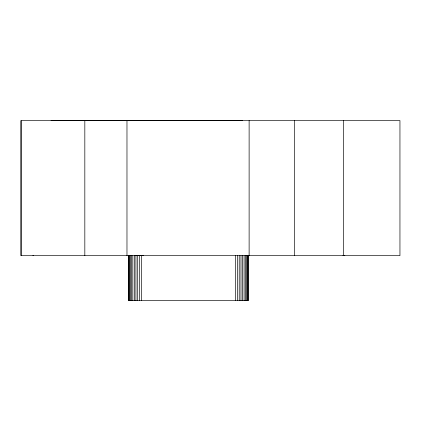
<?xml version="1.0" encoding="UTF-8"?>
<svg xmlns="http://www.w3.org/2000/svg" width="421" height="421" viewBox="0 0 421 421"><rect width="100%" height="100%" fill="white"/><g stroke="black" fill="none" stroke-linecap="round" stroke-linejoin="round"><path stroke-width="0.63" d="M21.05 255.636L21.05 120.595L399.95 120.595L399.95 255.636L21.05 255.636L21.05 120.595M84.826 255.642L84.831 120.601M126.974 255.647L126.979 120.606M249.121 255.647L249.121 120.595M294.511 255.647L294.511 120.595M51.062 120.595L242.385 120.595M32.906 255.636L33.47 255.631M134.731 120.606L143.724 120.595M134.725 255.647L143.724 255.647M342.899 255.284L344.841 255.636L343.552 255.379M343.625 120.595L343.625 255.636M248.358 255.631L248.358 300.652L128.568 300.652L128.568 255.636M247.974 255.636L247.974 300.652M247.343 255.636L247.343 300.652M246.474 255.636L246.474 300.652M245.385 255.636L245.385 300.652M244.091 255.636L244.091 300.652M242.617 255.636L242.617 300.652M240.98 255.636L240.986 300.652M239.223 255.636L239.223 300.652M237.365 255.636L237.365 300.652M235.439 255.636L235.439 300.652M141.488 255.636L141.488 300.652M139.561 255.636L139.561 300.652M137.704 255.636L137.704 300.652M135.941 255.636L135.941 300.652M134.31 255.636L134.31 300.652M132.831 255.636L132.836 300.652M131.541 255.636L131.541 300.652M130.447 255.636L130.447 300.652M129.579 255.636L129.584 300.652M128.947 255.636L128.952 300.652"/></g></svg>
